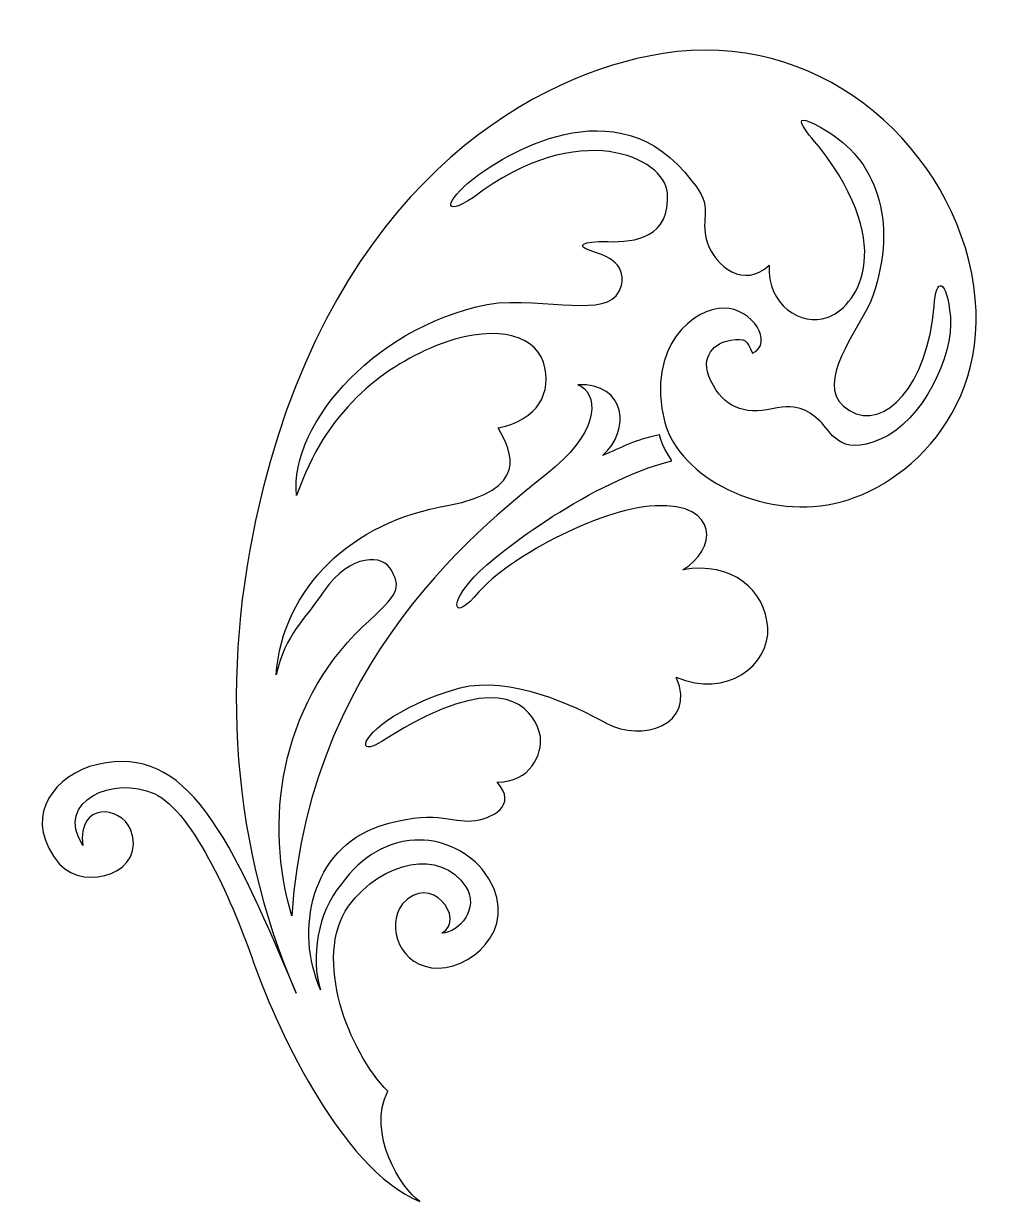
# Model space of a CAD drawing. Header units: centimetres. Extents: x -8.2 to 8.4, y -9.8 to 10.2.
import ezdxf

# ---------------------------------------------------------------- set-up
doc = ezdxf.new("R2010")
doc.units = ezdxf.units.CM
doc.header["$MEASUREMENT"] = 0
doc.layers.add('Camada 1', color=7, linetype='Continuous')

msp = doc.modelspace()

# ---------------------------------------------------------------- linework, layer by layer
at = {"layer": 'Camada 1'}
msp.add_open_spline([(-1.51297, -9.75734), (-2.87732, -9.21653), (-4.01908, -6.6252), (-4.33242, -5.7066), (-4.33242, -5.7066), (-4.65127, -4.78437), (-5.33866, -3.15575), (-6.01747, -2.84548), (-6.01747, -2.84548), (-6.69504, -2.5352), (-7.71477, -2.95708), (-7.23035, -3.72236), (-7.23035, -3.72236), (-7.31436, -2.98163), (-6.59633, -3.05273), (-6.41787, -3.44764), (-6.41787, -3.44764), (-6.1309, -4.18099), (-7.17762, -4.51947), (-7.62585, -4.04121), (-7.62585, -4.04121), (-8.23288, -3.29802), (-7.80243, -2.63826), (-7.11568, -2.38561), (-7.11568, -2.38561), (-5.54958, -1.94899), (-4.8487, -3.25511), (-3.61252, -6.2254), (-3.61252, -6.2254), (-4.79293, -3.52858), (-4.89104, -0.50188), (-4.17481, 2.3163), (-4.17481, 2.3163), (-2.91595, 7.36964), (0.25974, 9.24477), (2.36667, 9.655), (2.36667, 9.655), (4.96411, 10.20687), (7.20717, 8.45191), (7.79338, 6.19354), (7.79338, 6.19354), (8.37835, 3.79475), (6.7473, 2.33597), (5.51111, 2.0717), (5.51111, 2.0717), (4.2749, 1.8068), (2.89401, 2.51321), (2.6389, 3.4428), (2.6389, 3.4428), (2.30656, 4.77035), (3.15277, 5.38294), (3.63839, 5.38537), (3.63839, 5.38537), (4.12403, 5.38659), (4.49318, 4.78445), (4.12284, 4.62072), (4.12284, 4.62072), (4.03698, 4.83657), (4.00388, 4.88255), (3.75372, 4.84146), (3.75372, 4.84146), (3.50475, 4.80222), (3.20794, 4.58452), (3.41889, 4.14857), (3.41889, 4.14857), (3.63349, 3.70889), (3.97446, 3.57154), (4.45886, 3.67764), (4.45886, 3.67764), (4.93961, 3.78128), (5.09293, 3.6157), (5.27076, 3.46608), (5.27076, 3.46608), (5.44859, 3.314), (5.5749, 2.84923), (6.29353, 3.1607), (6.29353, 3.1607), (7.00973, 3.46852), (7.53461, 4.57842), (7.4782, 5.2339), (7.4782, 5.2339), (7.42176, 5.88877), (7.22433, 5.92126), (7.20351, 5.41847), (7.20351, 5.41847), (7.0882, 4.08357), (6.37446, 3.28701), (5.76619, 3.6488), (5.76619, 3.6488), (5.1567, 4.00935), (5.76862, 4.79976), (6.11941, 5.47181), (6.11941, 5.47181), (6.61238, 6.76808), (6.26165, 7.83687), (5.43263, 8.35193), (5.43263, 8.35193), (4.60483, 8.86885), (5.06473, 8.33169), (5.25356, 8.11648), (5.25356, 8.11648), (6.62709, 6.36031), (5.84221, 5.37553), (5.39215, 5.22469), (5.39215, 5.22469), (4.94328, 5.07446), (4.373, 5.4295), (4.40613, 6.11197), (4.40613, 6.11197), (3.99531, 5.71216), (3.48755, 6.07641), (3.3551, 6.5044), (3.3551, 6.5044), (3.22022, 6.92996), (3.49004, 7.08696), (3.09758, 7.5358), (3.09758, 7.5358), (1.83197, 9.23432), (-0.15232, 7.93805), (-0.61773, 7.56768), (-0.61773, 7.56768), (-1.08255, 7.19732), (-1.14999, 6.90421), (-0.60609, 7.26108), (-0.60609, 7.26108), (1.18932, 8.62972), (2.63397, 7.9319), (2.68062, 7.33958), (2.68062, 7.33958), (2.737, 6.5829), (2.141, 6.49519), (1.67497, 6.51114), (1.67497, 6.51114), (1.21629, 6.524), (1.13906, 6.43449), (1.37083, 6.35784), (1.37083, 6.35784), (1.60139, 6.28122), (1.98892, 6.17758), (1.90307, 5.76613), (1.90307, 5.76613), (1.75099, 5.20505), (0.89011, 5.52515), (-0.18666, 5.47609), (-0.18666, 5.47609), (-2.19916, 5.17256), (-3.73213, 3.43845), (-3.60457, 2.20597), (-3.60457, 2.20597), (-3.10911, 3.64329), (-2.16664, 4.3601), (-1.25851, 4.73843), (-1.25851, 4.73843), (-0.34731, 5.11615), (0.41916, 4.97327), (0.57984, 4.46496), (0.57984, 4.46496), (0.73803, 3.95233), (0.48417, 3.48814), (-0.18544, 3.35202), (-0.18544, 3.35202), (0.0488, 2.93075), (0.35293, 2.3139), (-1.04452, 2.03551), (-1.04452, 2.03551), (-2.66639, 1.77122), (-3.83699, 0.64663), (-3.95287, -0.833), (-3.95287, -0.833), (-3.77872, -0.11312), (-3.48562, 0.0647), (-3.13856, 0.59268), (-3.13856, 0.59268), (-2.69215, 1.22794), (-2.12679, 1.21935), (-1.99127, 0.9336), (-1.99127, 0.9336), (-1.85575, 0.65028), (-1.82694, 0.56384), (-2.48795, -0.01747), (-2.48795, -0.01747), (-3.90135, -1.38854), (-4.15705, -3.34707), (-3.68429, -4.9193), (-3.68429, -4.9193), (-3.40343, -0.29462), (0.00464, 2.02813), (0.77971, 2.69282), (0.77971, 2.69282), (1.55235, 3.35629), (1.50819, 3.94986), (1.16481, 4.08538), (1.16481, 4.08538), (1.9779, 4.11541), (2.07236, 3.31153), (1.58058, 2.88539), (1.58058, 2.88539), (1.90308, 3.01781), (2.14838, 3.16069), (2.54573, 3.23612), (2.54573, 3.23612), (2.59357, 3.02702), (2.75912, 2.79768), (2.75912, 2.79768), (2.75912, 2.79768), (1.40765, 2.4506), (-0.15598, 1.28617), (-0.59133, 0.82995), (-0.59133, 0.82995), (-1.02977, 0.37622), (-0.96233, 0.04017), (-0.51225, 0.57487), (-0.51225, 0.57487), (-0.06156, 1.10957), (1.47141, 1.97232), (2.47336, 2.0355), (2.47336, 2.0355), (3.59302, 2.07659), (3.50473, 1.28191), (2.94554, 0.94833), (2.94554, 0.94833), (3.77948, 1.09671), (4.3436, 0.60249), (4.38284, -0.03092), (4.38284, -0.03092), (4.42329, -0.66375), (3.68627, -1.23525), (2.8327, -0.87346), (2.8327, -0.87346), (3.18589, -1.6988), (2.23302, -1.96862), (1.65538, -1.65591), (1.65538, -1.65591), (1.07774, -1.33825), (0.02674, -0.8465), (-0.83419, -1.05126), (-0.83419, -1.05126), (-1.93729, -1.36032), (-2.48794, -1.89748), (-2.42849, -2.02747), (-2.42849, -2.02747), (-2.3684, -2.15992), (-1.94346, -1.78217), (-1.39833, -1.5259), (-1.39833, -1.5259), (0.02674, -0.8465), (0.43391, -1.45843), (0.52956, -1.87666), (0.52956, -1.87666), (0.56388, -2.1673), (0.36033, -2.65663), (-0.20566, -2.64927), (-0.20566, -2.64927), (0.1592, -3.0503), (-0.30501, -3.28086), (-0.63182, -3.30782), (-0.63182, -3.30782), (-0.95924, -3.33724), (-1.30511, -3.09935), (-2.20281, -3.3986), (-2.20281, -3.3986), (-3.35621, -3.77875), (-3.64135, -5.16951), (-3.19801, -6.169), (-3.19801, -6.169), (-3.37216, -5.63674), (-3.24585, -4.84817), (-2.84789, -4.38462), (-2.84789, -4.38462), (-2.14087, -3.38881), (-1.0402, -3.46358), (-0.45889, -4.12342), (-0.45889, -4.12342), (0.24503, -5.00639), (-0.54782, -5.78757), (-1.19779, -5.80474), (-1.19779, -5.80474), (-1.86369, -5.79863), (-2.09364, -5.0947), (-1.81096, -4.71574), (-1.81096, -4.71574), (-1.33759, -4.16509), (-0.72011, -4.97207), (-1.14196, -5.20876), (-1.14196, -5.20876), (-0.83414, -5.19646), (-0.5067, -4.78439), (-0.73297, -4.42509), (-0.73297, -4.42509), (-1.16956, -3.76652), (-2.13531, -3.97747), (-2.72584, -4.75008), (-2.72584, -4.75008), (-3.33658, -5.64286), (-2.7197, -7.21753), (-2.05869, -7.8896), (-2.05869, -7.8896), (-2.41498, -8.60209), (-1.84044, -9.54271), (-1.51297, -9.75734), (-1.51297, -9.75734), (-1.51297, -9.75734), (-1.51297, -9.75734), (-1.51297, -9.75734)], degree=3, knots=[0, 0, 0, 0, 0.01298701, 0.01298701, 0.01298701, 0.01298701, 0.02597403, 0.02597403, 0.02597403, 0.02597403, 0.03896104, 0.03896104, 0.03896104, 0.03896104, 0.05194805, 0.05194805, 0.05194805, 0.05194805, 0.06493506, 0.06493506, 0.06493506, 0.06493506, 0.07792208, 0.07792208, 0.07792208, 0.07792208, 0.09090909, 0.09090909, 0.09090909, 0.09090909, 0.1038961, 0.1038961, 0.1038961, 0.1038961, 0.11688312, 0.11688312, 0.11688312, 0.11688312, 0.12987013, 0.12987013, 0.12987013, 0.12987013, 0.14285714, 0.14285714, 0.14285714, 0.14285714, 0.15584416, 0.15584416, 0.15584416, 0.15584416, 0.16883117, 0.16883117, 0.16883117, 0.16883117, 0.18181818, 0.18181818, 0.18181818, 0.18181818, 0.19480519, 0.19480519, 0.19480519, 0.19480519, 0.20779221, 0.20779221, 0.20779221, 0.20779221, 0.22077922, 0.22077922, 0.22077922, 0.22077922, 0.23376623, 0.23376623, 0.23376623, 0.23376623, 0.24675325, 0.24675325, 0.24675325, 0.24675325, 0.25974026, 0.25974026, 0.25974026, 0.25974026, 0.27272727, 0.27272727, 0.27272727, 0.27272727, 0.28571429, 0.28571429, 0.28571429, 0.28571429, 0.2987013, 0.2987013, 0.2987013, 0.2987013, 0.31168831, 0.31168831, 0.31168831, 0.31168831, 0.32467532, 0.32467532, 0.32467532, 0.32467532, 0.33766234, 0.33766234, 0.33766234, 0.33766234, 0.35064935, 0.35064935, 0.35064935, 0.35064935, 0.36363636, 0.36363636, 0.36363636, 0.36363636, 0.37662338, 0.37662338, 0.37662338, 0.37662338, 0.38961039, 0.38961039, 0.38961039, 0.38961039, 0.4025974, 0.4025974, 0.4025974, 0.4025974, 0.41558442, 0.41558442, 0.41558442, 0.41558442, 0.42857143, 0.42857143, 0.42857143, 0.42857143, 0.44155844, 0.44155844, 0.44155844, 0.44155844, 0.45454545, 0.45454545, 0.45454545, 0.45454545, 0.46753247, 0.46753247, 0.46753247, 0.46753247, 0.48051948, 0.48051948, 0.48051948, 0.48051948, 0.49350649, 0.49350649, 0.49350649, 0.49350649, 0.50649351, 0.50649351, 0.50649351, 0.50649351, 0.51948052, 0.51948052, 0.51948052, 0.51948052, 0.53246753, 0.53246753, 0.53246753, 0.53246753, 0.54545455, 0.54545455, 0.54545455, 0.54545455, 0.55844156, 0.55844156, 0.55844156, 0.55844156, 0.57142857, 0.57142857, 0.57142857, 0.57142857, 0.58441558, 0.58441558, 0.58441558, 0.58441558, 0.5974026, 0.5974026, 0.5974026, 0.5974026, 0.61038961, 0.61038961, 0.61038961, 0.61038961, 0.62337662, 0.62337662, 0.62337662, 0.62337662, 0.63636364, 0.63636364, 0.63636364, 0.63636364, 0.64935065, 0.64935065, 0.64935065, 0.64935065, 0.66233766, 0.66233766, 0.66233766, 0.66233766, 0.67532468, 0.67532468, 0.67532468, 0.67532468, 0.68831169, 0.68831169, 0.68831169, 0.68831169, 0.7012987, 0.7012987, 0.7012987, 0.7012987, 0.71428571, 0.71428571, 0.71428571, 0.71428571, 0.72727273, 0.72727273, 0.72727273, 0.72727273, 0.74025974, 0.74025974, 0.74025974, 0.74025974, 0.75324675, 0.75324675, 0.75324675, 0.75324675, 0.76623377, 0.76623377, 0.76623377, 0.76623377, 0.77922078, 0.77922078, 0.77922078, 0.77922078, 0.79220779, 0.79220779, 0.79220779, 0.79220779, 0.80519481, 0.80519481, 0.80519481, 0.80519481, 0.81818182, 0.81818182, 0.81818182, 0.81818182, 0.83116883, 0.83116883, 0.83116883, 0.83116883, 0.84415584, 0.84415584, 0.84415584, 0.84415584, 0.85714286, 0.85714286, 0.85714286, 0.85714286, 0.87012987, 0.87012987, 0.87012987, 0.87012987, 0.88311688, 0.88311688, 0.88311688, 0.88311688, 0.8961039, 0.8961039, 0.8961039, 0.8961039, 0.90909091, 0.90909091, 0.90909091, 0.90909091, 0.92207792, 0.92207792, 0.92207792, 0.92207792, 0.93506494, 0.93506494, 0.93506494, 0.93506494, 0.94805195, 0.94805195, 0.94805195, 0.94805195, 0.96103896, 0.96103896, 0.96103896, 0.96103896, 0.97402597, 0.97402597, 0.97402597, 0.97402597, 1, 1, 1, 1], dxfattribs=at)

doc.saveas('drawing.dxf')
